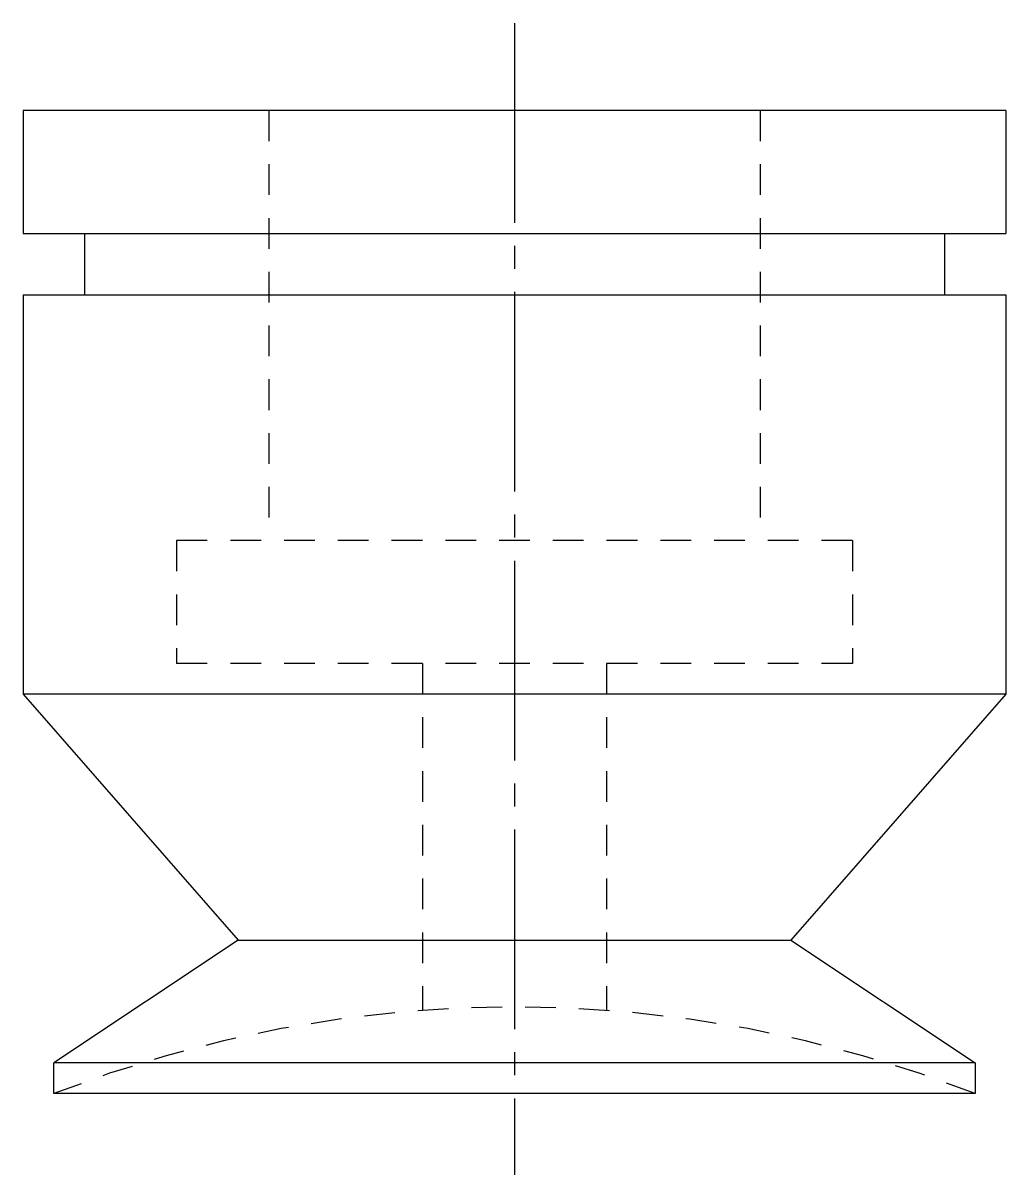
# Model space of a CAD drawing. Extents: x 10 to 142, y 10 to 117.
# Drawn here: x 126.44 to 142.44, y 98.12 to 116.87 of the extents above; entities outside this region: 2.
import ezdxf

# ---------------------------------------------------------------- set-up
doc = ezdxf.new("R2010")
doc.units = 0
doc.header["$LTSCALE"] = 0.25
doc.linetypes.add('CENTER', pattern=[17.5, 13, -1.5, 1.5, -1.5])
doc.linetypes.add('DASHED', pattern=[3.5, 2, -1.5])
doc.layers.get('0').update_dxf_attribs({"linetype": 'CONTINUOUS'})
doc.layers.add('CENTER', color=1, linetype='CENTER')

msp = doc.modelspace()

# ---------------------------------------------------------------- linework, layer by layer
for p, q in [((142.44, 115.444), (126.44, 115.444)), ((126.44, 115.444), (126.44, 113.444)), ((142.44, 115.444), (142.44, 113.444)), ((126.44, 113.444), (142.44, 113.444)), ((127.44, 113.444), (127.44, 112.444)), ((141.44, 113.444), (141.44, 112.444)), ((126.44, 112.444), (126.44, 105.944)), ((126.44, 112.444), (142.44, 112.444)), ((142.44, 112.444), (142.44, 105.944)), ((128.94, 107.944), (128.94, 107.944)), ((128.94, 107.444), (128.94, 107.444)), ((126.44, 105.944), (129.94, 101.944)), ((142.44, 105.944), (126.44, 105.944)), ((142.44, 105.944), (138.94, 101.944)), ((129.94, 101.944), (126.94, 99.944)), ((129.94, 101.944), (138.94, 101.944)), ((138.94, 101.944), (141.94, 99.944)), ((141.94, 99.944), (126.94, 99.944)), ((126.94, 99.444), (126.94, 99.944)), ((141.94, 99.944), (141.94, 99.444)), ((141.94, 99.444), (126.94, 99.444))]:
    msp.add_line(p, q)
at = {"color": 3, "linetype": 'DASHED'}
for p, q in [((130.44, 115.444), (130.44, 108.444)), ((138.44, 115.444), (138.44, 108.444)), ((139.94, 108.444), (128.94, 108.444)), ((128.94, 108.444), (128.94, 106.444)), ((139.94, 108.444), (139.94, 106.444)), ((139.94, 106.444), (128.94, 106.444)), ((132.94, 106.444), (132.94, 100.799)), ((135.94, 106.444), (135.94, 100.799))]:
    msp.add_line(p, q, dxfattribs=at)
msp.add_arc((134.44, 80.199), 20.655, 68.7085, 111.2914, dxfattribs=at)
at = {"layer": 'CENTER', "color": 1, "linetype": 'CENTER'}
msp.add_line((134.44, 116.867), (134.44, 98.12), dxfattribs=at)

# ---------------------------------------------------------------- texts
for p in [(10, 25), (10, 10)]:
    msp.add_text('SRP15', height=4).set_placement(p)

doc.saveas('drawing.dxf')
